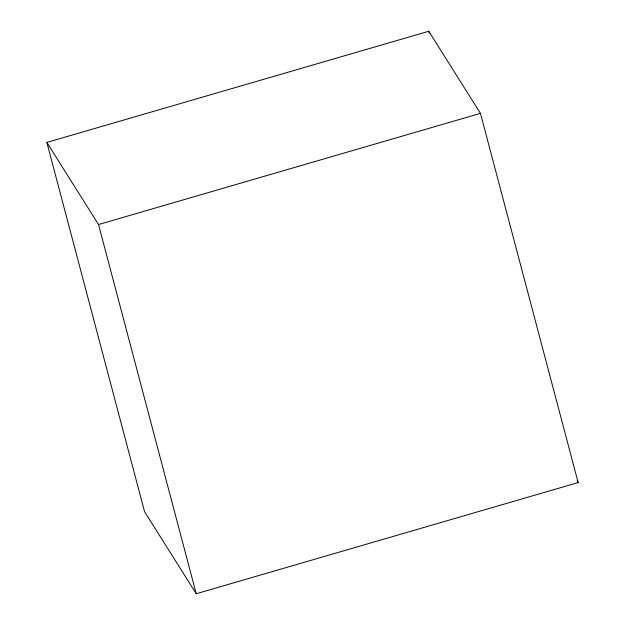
<?xml version="1.0" encoding="UTF-8"?>
<svg xmlns="http://www.w3.org/2000/svg" width="625" height="625" viewBox="0 0 625 625"><rect width="100%" height="100%" fill="white"/><g stroke="black" fill="none" stroke-linecap="round" stroke-linejoin="round"><path stroke-width="0.94" d="M46.836 142.43L428.773 31.25L480.461 113.359L578.164 482.57L196.227 593.75L144.539 511.641L46.836 142.43L98.531 224.539L196.227 593.75M98.531 224.539L480.461 113.359M577.125 480.93L578.164 482.57M428.773 31.25L429.273 33.133"/></g></svg>
